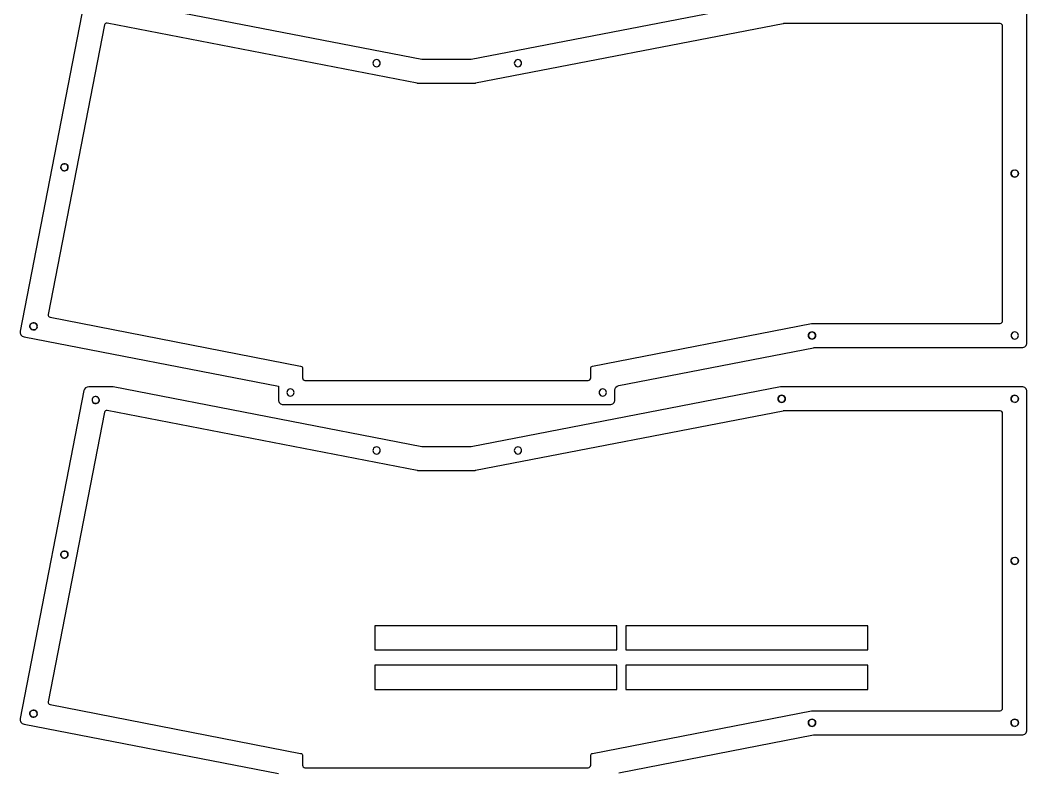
# Model space of a CAD drawing. Header units: millimetres. Extents: x -191 to 225, y 1 to 808.
# Drawn here: x -190.9 to 225.1, y 329.5 to 639.6 of the extents above; entities that cross this region are included whole.
import ezdxf

# ---------------------------------------------------------------- set-up
doc = ezdxf.new("R2010")
doc.units = ezdxf.units.MM
doc.layers.get('0').update_dxf_attribs({"linetype": 'CONTINUOUS'})

msp = doc.modelspace()

# ---------------------------------------------------------------- linework, layer by layer
for p, q in [((-174.1, 578.59), (-174.08, 579.06)), ((-173.97, 578.14), (-174.1, 578.59)), ((-173.92, 579.5), (-174.08, 579.06)), ((-173.63, 579.87), (-173.92, 579.5)), ((-173.24, 580.13), (-173.63, 579.87)), ((-173.24, 580.13), (-172.79, 580.26)), ((-172.79, 580.26), (-172.32, 580.25)), ((-171.88, 580.09), (-172.32, 580.25)), ((-171.51, 579.8), (-171.88, 580.09)), ((-171.51, 579.8), (-171.25, 579.41)), ((-171.14, 578.49), (-171.3, 578.05)), ((-171.25, 579.41), (-171.12, 578.96)), ((-171.12, 578.96), (-171.14, 578.49)), ((-173.97, 578.14), (-173.71, 577.75)), ((-173.34, 577.46), (-173.71, 577.75)), ((-172.9, 577.3), (-173.34, 577.46)), ((-172.9, 577.3), (-172.43, 577.29)), ((-171.98, 577.42), (-172.43, 577.29)), ((-171.59, 577.68), (-171.98, 577.42)), ((-171.3, 578.05), (-171.59, 577.68)), ((218.71, 576.7), (218.63, 576.24)), ((218.63, 576.24), (218.71, 575.78)), ((218.92, 577.12), (218.71, 576.7)), ((218.71, 575.78), (218.92, 575.36)), ((218.92, 577.12), (219.25, 577.45)), ((218.92, 575.36), (219.25, 575.03)), ((219.67, 577.67), (219.25, 577.45)), ((219.25, 575.03), (219.67, 574.81)), ((219.67, 577.67), (220.13, 577.74)), ((219.67, 574.81), (220.13, 574.74)), ((220.13, 577.74), (220.6, 577.67)), ((220.13, 574.74), (220.6, 574.81)), ((221.01, 577.45), (220.6, 577.67)), ((220.6, 574.81), (221.01, 575.03)), ((221.35, 577.12), (221.01, 577.45)), ((221.01, 575.03), (221.35, 575.36)), ((221.56, 576.7), (221.35, 577.12)), ((221.35, 575.36), (221.56, 575.78)), ((221.63, 576.24), (221.56, 576.7)), ((221.56, 575.78), (221.63, 576.24)), ((-186.87, 512.91), (-186.85, 513.38)), ((-186.74, 512.46), (-186.87, 512.91)), ((-186.85, 513.38), (-186.69, 513.82)), ((-186.74, 512.46), (-186.47, 512.07)), ((-186.4, 514.19), (-186.69, 513.82)), ((-186.1, 511.78), (-186.47, 512.07)), ((-186.01, 514.45), (-186.4, 514.19)), ((-186.1, 511.78), (-185.66, 511.62)), ((-186.01, 514.45), (-185.56, 514.58)), ((-185.56, 514.58), (-185.09, 514.56)), ((-184.74, 511.73), (-185.19, 511.6)), ((-185.09, 514.56), (-184.65, 514.4)), ((-184.35, 511.99), (-184.74, 511.73)), ((-184.28, 514.12), (-184.65, 514.4)), ((-184.06, 512.36), (-184.35, 511.99)), ((-184.28, 514.12), (-184.02, 513.73)), ((-183.9, 512.81), (-184.06, 512.36)), ((-184.02, 513.73), (-183.89, 513.28)), ((-183.9, 512.81), (-183.89, 513.28)), ((-185.19, 511.6), (-185.66, 511.62)), ((134.93, 509.79), (134.85, 509.33)), ((134.85, 509.33), (134.93, 508.86)), ((135.14, 510.21), (134.93, 509.79)), ((134.93, 508.86), (135.14, 508.45)), ((135.47, 510.54), (135.14, 510.21)), ((135.14, 508.45), (135.47, 508.11)), ((135.89, 510.75), (135.47, 510.54)), ((135.47, 508.11), (135.89, 507.9)), ((136.35, 510.83), (135.89, 510.75)), ((135.89, 507.9), (136.35, 507.83)), ((136.82, 510.75), (136.35, 510.83)), ((136.35, 507.83), (136.82, 507.9)), ((137.23, 510.54), (136.82, 510.75)), ((136.82, 507.9), (137.23, 508.11)), ((137.57, 510.21), (137.23, 510.54)), ((137.23, 508.11), (137.57, 508.45)), ((137.78, 509.79), (137.57, 510.21)), ((137.57, 508.45), (137.78, 508.86)), ((137.85, 509.33), (137.78, 509.79)), ((137.78, 508.86), (137.85, 509.33)), ((218.71, 509.79), (218.63, 509.33)), ((218.63, 509.33), (218.71, 508.86)), ((218.92, 510.21), (218.71, 509.79)), ((218.71, 508.86), (218.92, 508.45)), ((219.25, 510.54), (218.92, 510.21)), ((218.92, 508.45), (219.25, 508.11)), ((219.67, 510.75), (219.25, 510.54)), ((219.25, 508.11), (219.67, 507.9)), ((220.13, 510.83), (219.67, 510.75)), ((219.67, 507.9), (220.13, 507.83)), ((220.6, 510.75), (220.13, 510.83)), ((220.13, 507.83), (220.6, 507.9)), ((221.01, 510.54), (220.6, 510.75)), ((220.6, 507.9), (221.01, 508.11)), ((221.35, 510.21), (221.01, 510.54)), ((221.01, 508.11), (221.35, 508.45)), ((221.56, 509.79), (221.35, 510.21)), ((221.35, 508.45), (221.56, 508.86)), ((221.63, 509.33), (221.56, 509.79)), ((221.56, 508.86), (221.63, 509.33)), ((-161.16, 482.96), (-161.18, 482.49)), ((-161, 483.4), (-161.16, 482.96)), ((-161, 483.4), (-160.72, 483.77)), ((-160.33, 484.03), (-160.72, 483.77)), ((-159.88, 484.16), (-160.33, 484.03)), ((-159.41, 484.14), (-159.88, 484.16)), ((-159.41, 484.14), (-158.97, 483.98)), ((-158.97, 483.98), (-158.6, 483.69)), ((-158.33, 483.3), (-158.6, 483.69)), ((-158.2, 482.85), (-158.33, 483.3)), ((-158.2, 482.85), (-158.22, 482.38)), ((122.39, 483.62), (122.31, 483.15)), ((122.31, 483.15), (122.39, 482.69)), ((122.6, 484.04), (122.39, 483.62)), ((122.39, 482.69), (122.6, 482.27)), ((122.93, 484.37), (122.6, 484.04)), ((123.35, 484.58), (122.93, 484.37)), ((123.81, 484.65), (123.35, 484.58)), ((124.28, 484.58), (123.81, 484.65)), ((124.69, 484.37), (124.28, 484.58)), ((125.03, 484.04), (124.69, 484.37)), ((125.24, 483.62), (125.03, 484.04)), ((125.03, 482.27), (125.24, 482.69)), ((125.31, 483.15), (125.24, 483.62)), ((125.24, 482.69), (125.31, 483.15)), ((218.71, 483.62), (218.63, 483.15)), ((218.63, 483.15), (218.71, 482.69)), ((218.92, 484.04), (218.71, 483.62)), ((218.92, 482.27), (218.71, 482.69)), ((219.25, 484.37), (218.92, 484.04)), ((219.67, 484.58), (219.25, 484.37)), ((220.13, 484.65), (219.67, 484.58)), ((220.13, 484.65), (220.6, 484.58)), ((221.01, 484.37), (220.6, 484.58)), ((221.35, 484.04), (221.01, 484.37)), ((221.35, 484.04), (221.56, 483.62)), ((221.35, 482.27), (221.56, 482.69)), ((221.63, 483.15), (221.56, 483.62)), ((221.56, 482.69), (221.63, 483.15)), ((-161.18, 482.49), (-161.05, 482.04)), ((-161.05, 482.04), (-160.79, 481.65)), ((-160.42, 481.36), (-160.79, 481.65)), ((-159.98, 481.2), (-160.42, 481.36)), ((-159.51, 481.18), (-159.98, 481.2)), ((-159.06, 481.31), (-159.51, 481.18)), ((-158.67, 481.57), (-159.06, 481.31)), ((-158.67, 481.57), (-158.38, 481.94)), ((-158.22, 482.38), (-158.38, 481.94)), ((122.6, 482.27), (122.93, 481.94)), ((122.93, 481.94), (123.35, 481.73)), ((123.35, 481.73), (123.81, 481.65)), ((123.81, 481.65), (124.28, 481.73)), ((124.28, 481.73), (124.69, 481.94)), ((124.69, 481.94), (125.03, 482.27)), ((218.92, 482.27), (219.25, 481.94)), ((219.67, 481.73), (219.25, 481.94)), ((220.13, 481.65), (219.67, 481.73)), ((220.13, 481.65), (220.6, 481.73)), ((220.6, 481.73), (221.01, 481.94)), ((221.01, 481.94), (221.35, 482.27)), ((-173.24, 420.13), (-172.79, 420.26)), ((-172.79, 420.26), (-172.32, 420.25)), ((-172.32, 420.25), (-171.88, 420.09)), ((-174.1, 418.59), (-174.08, 419.06)), ((-173.97, 418.14), (-174.1, 418.59)), ((-173.92, 419.5), (-174.08, 419.06)), ((-173.97, 418.14), (-173.71, 417.75)), ((-173.63, 419.87), (-173.92, 419.5)), ((-173.34, 417.46), (-173.71, 417.75)), ((-173.24, 420.13), (-173.63, 419.87)), ((-172.9, 417.3), (-173.34, 417.46)), ((-172.9, 417.3), (-172.43, 417.29)), ((-171.98, 417.42), (-172.43, 417.29)), ((-171.59, 417.68), (-171.98, 417.42)), ((-171.51, 419.8), (-171.88, 420.09)), ((-171.3, 418.05), (-171.59, 417.68)), ((-171.51, 419.8), (-171.25, 419.41)), ((-171.14, 418.49), (-171.3, 418.05)), ((-171.25, 419.41), (-171.12, 418.96)), ((-171.12, 418.96), (-171.14, 418.49)), ((218.63, 416.24), (218.71, 416.7)), ((218.63, 416.24), (218.71, 415.78)), ((218.71, 416.7), (218.92, 417.12)), ((219.25, 417.45), (218.92, 417.12)), ((219.25, 417.45), (219.67, 417.67)), ((219.67, 417.67), (220.13, 417.74)), ((220.13, 417.74), (220.6, 417.67)), ((221.01, 417.45), (220.6, 417.67)), ((221.35, 417.12), (221.01, 417.45)), ((221.56, 416.7), (221.35, 417.12)), ((221.63, 416.24), (221.56, 416.7)), ((221.56, 415.78), (221.63, 416.24)), ((218.71, 415.78), (218.92, 415.36)), ((218.92, 415.36), (219.25, 415.03)), ((219.25, 415.03), (219.67, 414.81)), ((219.67, 414.81), (220.13, 414.74)), ((220.13, 414.74), (220.6, 414.81)), ((220.6, 414.81), (221.01, 415.03)), ((221.01, 415.03), (221.35, 415.36)), ((221.35, 415.36), (221.56, 415.78)), ((-186.85, 353.38), (-186.69, 353.82)), ((-186.4, 354.19), (-186.69, 353.82)), ((-186.01, 354.45), (-186.4, 354.19)), ((-186.01, 354.45), (-185.56, 354.58)), ((-185.56, 354.58), (-185.09, 354.56)), ((-185.09, 354.56), (-184.65, 354.4)), ((-184.28, 354.12), (-184.65, 354.4)), ((-184.28, 354.12), (-184.02, 353.73)), ((-184.02, 353.73), (-183.89, 353.28)), ((-186.87, 352.91), (-186.85, 353.38)), ((-186.74, 352.46), (-186.87, 352.91)), ((-186.74, 352.46), (-186.47, 352.07)), ((-186.1, 351.78), (-186.47, 352.07)), ((-186.1, 351.78), (-185.66, 351.62)), ((-185.19, 351.6), (-185.66, 351.62)), ((-184.74, 351.73), (-185.19, 351.6)), ((-184.35, 351.99), (-184.74, 351.73)), ((-184.06, 352.36), (-184.35, 351.99)), ((-183.9, 352.81), (-184.06, 352.36)), ((-183.9, 352.81), (-183.89, 353.28)), ((134.93, 349.79), (134.85, 349.33)), ((135.14, 350.21), (134.93, 349.79)), ((135.47, 350.54), (135.14, 350.21)), ((135.89, 350.75), (135.47, 350.54)), ((136.35, 350.83), (135.89, 350.75)), ((136.82, 350.75), (136.35, 350.83)), ((137.23, 350.54), (136.82, 350.75)), ((137.57, 350.21), (137.23, 350.54)), ((137.78, 349.79), (137.57, 350.21)), ((137.85, 349.33), (137.78, 349.79)), ((218.71, 349.79), (218.63, 349.33)), ((218.71, 349.79), (218.92, 350.21)), ((219.25, 350.54), (218.92, 350.21)), ((219.67, 350.75), (219.25, 350.54)), ((220.13, 350.83), (219.67, 350.75)), ((220.6, 350.75), (220.13, 350.83)), ((221.01, 350.54), (220.6, 350.75)), ((221.35, 350.21), (221.01, 350.54)), ((221.56, 349.79), (221.35, 350.21)), ((221.63, 349.33), (221.56, 349.79)), ((134.85, 349.33), (134.93, 348.86)), ((134.93, 348.86), (135.14, 348.45)), ((135.14, 348.45), (135.47, 348.11)), ((135.47, 348.11), (135.89, 347.9)), ((135.89, 347.9), (136.35, 347.83)), ((136.35, 347.83), (136.82, 347.9)), ((136.82, 347.9), (137.23, 348.11)), ((137.23, 348.11), (137.57, 348.45)), ((137.57, 348.45), (137.78, 348.86)), ((137.78, 348.86), (137.85, 349.33)), ((218.63, 349.33), (218.71, 348.86)), ((218.92, 348.45), (218.71, 348.86)), ((218.92, 348.45), (219.25, 348.11)), ((219.25, 348.11), (219.67, 347.9)), ((220.13, 347.83), (219.67, 347.9)), ((220.13, 347.83), (220.6, 347.9)), ((221.01, 348.11), (220.6, 347.9)), ((221.01, 348.11), (221.35, 348.45)), ((221.35, 348.45), (221.56, 348.86)), ((221.56, 348.86), (221.63, 349.33))]:
    msp.add_line(p, q)
for points in [[(-164.53, 646.54), (-190.86, 511.1, 0.414214), (-189.28, 508.76), (-84.18, 488.33), (-84.18, 482.78, 0.414214), (-82.18, 480.78), (52.88, 480.78, 0.414214), (54.88, 482.78), (54.88, 486.68, -0.359037), (56.5, 488.64), (137, 504.29, -0.048033), (137.38, 504.33), (223.13, 504.33, 0.414214), (225.13, 506.33), (225.13, 646.15, 0.414214)], [(123.32, 648.12), (-4.53, 623.33, -0.047922), (-4.91, 623.3), (-24.58, 623.3, -0.048018), (-24.96, 623.33), (-152.46, 648.12, 0.048033)], [(56.5, 328.64), (137, 344.29, -0.048033), (137.38, 344.33), (223.13, 344.33, 0.414214), (225.13, 346.33), (225.13, 486.15, 0.414214), (223.13, 488.15), (123.7, 488.15, 0.047906), (123.32, 488.12), (-4.53, 463.33, -0.047922), (-4.91, 463.3), (-24.58, 463.3, -0.048018), (-24.96, 463.33), (-152.46, 488.12, 0.048033), (-152.84, 488.15), (-162.57, 488.15, 0.359037), (-164.53, 486.54), (-190.86, 351.1, 0.414214), (-189.28, 348.76), (-84.18, 328.33)]]:
    msp.add_lwpolyline(points, format="xyb")
for points in [[(-26.87, 613.52), (-154.91, 638.4, 0.414214), (-156.08, 637.61), (-179.33, 518, 0.414215), (-178.54, 516.83), (-74.99, 496.7, -0.359038), (-74.18, 495.72), (-74.18, 491.78, 0.414214), (-73.18, 490.78), (43.88, 490.78, 0.414214), (44.88, 491.78), (44.88, 495.72, -0.35895), (45.69, 496.7), (136.13, 514.31, -0.048111), (136.32, 514.33), (214.13, 514.33, 0.414214), (215.13, 515.33), (215.13, 637.15, 0.414214), (214.13, 638.15), (124.56, 638.15, 0.047906), (124.37, 638.13), (-2.72, 613.5, -0.047928), (-2.91, 613.48), (-26.49, 613.48, -0.048012)], [(-74.18, 335.72), (-74.18, 331.78, 0.414214), (-73.18, 330.78), (43.88, 330.78, 0.414214), (44.88, 331.78), (44.88, 335.72, -0.35895), (45.69, 336.7), (136.13, 354.31, -0.048111), (136.32, 354.33), (214.13, 354.33, 0.414214), (215.13, 355.33), (215.13, 477.15, 0.414214), (214.13, 478.15), (124.56, 478.15, 0.047906), (124.37, 478.13), (-2.72, 453.5, -0.047928), (-2.91, 453.48), (-26.49, 453.48, -0.048012), (-26.87, 453.52), (-154.91, 478.4, 0.414214), (-156.08, 477.61), (-179.33, 358, 0.414215), (-178.54, 356.83), (-74.99, 336.7, -0.359038)]]:
    msp.add_lwpolyline(points, format="xyb", close=True)
for points in [[(-42.71, 620.61), (-42.38, 620.95), (-42.16, 621.36), (-42.09, 621.83), (-42.16, 622.29), (-42.38, 622.71), (-42.71, 623.04), (-43.12, 623.25), (-43.59, 623.33), (-44.05, 623.25), (-44.47, 623.04), (-44.8, 622.71), (-45.02, 622.29), (-45.09, 621.83), (-45.02, 621.36), (-44.8, 620.95), (-44.47, 620.61), (-44.05, 620.4), (-43.59, 620.33), (-43.12, 620.4)], [(13.33, 621.83), (13.4, 621.36), (13.62, 620.95), (13.95, 620.61), (14.37, 620.4), (14.83, 620.33), (15.29, 620.4), (15.71, 620.61), (16.04, 620.95), (16.26, 621.36), (16.33, 621.83), (16.26, 622.29), (16.04, 622.71), (15.71, 623.04), (15.29, 623.25), (14.83, 623.33), (14.37, 623.25), (13.95, 623.04), (13.62, 622.71), (13.4, 622.29)], [(-171.12, 578.96), (-171.25, 579.41), (-171.51, 579.8), (-171.88, 580.09), (-172.32, 580.25), (-172.79, 580.26), (-173.24, 580.13), (-173.63, 579.87), (-173.92, 579.5), (-174.08, 579.06), (-174.1, 578.59), (-173.97, 578.14), (-173.71, 577.75), (-173.34, 577.46), (-172.9, 577.3), (-172.43, 577.29), (-171.98, 577.42), (-171.59, 577.68), (-171.3, 578.05), (-171.14, 578.49)], [(221.56, 576.7), (221.63, 576.24), (221.56, 575.78), (221.35, 575.36), (221.01, 575.03), (220.6, 574.81), (220.13, 574.74), (219.67, 574.81), (219.25, 575.03), (218.92, 575.36), (218.71, 575.78), (218.63, 576.24), (218.71, 576.7), (218.92, 577.12), (219.25, 577.45), (219.67, 577.67), (220.13, 577.74), (220.6, 577.67), (221.01, 577.45), (221.35, 577.12)], [(-184.28, 514.12), (-184.65, 514.4), (-185.09, 514.56), (-185.56, 514.58), (-186.01, 514.45), (-186.4, 514.19), (-186.69, 513.82), (-186.85, 513.38), (-186.87, 512.91), (-186.74, 512.46), (-186.47, 512.07), (-186.1, 511.78), (-185.66, 511.62), (-185.19, 511.6), (-184.74, 511.73), (-184.35, 511.99), (-184.06, 512.36), (-183.9, 512.81), (-183.89, 513.28), (-184.02, 513.73)], [(137.23, 510.54), (137.57, 510.21), (137.78, 509.79), (137.85, 509.33), (137.78, 508.86), (137.57, 508.45), (137.23, 508.11), (136.82, 507.9), (136.35, 507.83), (135.89, 507.9), (135.47, 508.11), (135.14, 508.45), (134.93, 508.86), (134.85, 509.33), (134.93, 509.79), (135.14, 510.21), (135.47, 510.54), (135.89, 510.75), (136.35, 510.83), (136.82, 510.75)], [(220.6, 507.9), (221.01, 508.11), (221.35, 508.45), (221.56, 508.86), (221.63, 509.33), (221.56, 509.79), (221.35, 510.21), (221.01, 510.54), (220.6, 510.75), (220.13, 510.83), (219.67, 510.75), (219.25, 510.54), (218.92, 510.21), (218.71, 509.79), (218.63, 509.33), (218.71, 508.86), (218.92, 508.45), (219.25, 508.11), (219.67, 507.9), (220.13, 507.83)], [(-77.97, 486.66), (-78.3, 486.99), (-78.72, 487.2), (-79.18, 487.28), (-79.65, 487.2), (-80.07, 486.99), (-80.4, 486.66), (-80.61, 486.24), (-80.68, 485.78), (-80.61, 485.31), (-80.4, 484.9), (-80.07, 484.56), (-79.65, 484.35), (-79.18, 484.28), (-78.72, 484.35), (-78.3, 484.56), (-77.97, 484.9), (-77.76, 485.31), (-77.68, 485.78), (-77.76, 486.24)], [(51.09, 484.9), (51.3, 485.31), (51.38, 485.78), (51.3, 486.24), (51.09, 486.66), (50.76, 486.99), (50.34, 487.2), (49.88, 487.28), (49.42, 487.2), (49, 486.99), (48.66, 486.66), (48.45, 486.24), (48.38, 485.78), (48.45, 485.31), (48.66, 484.9), (49, 484.56), (49.42, 484.35), (49.88, 484.28), (50.34, 484.35), (50.76, 484.56)], [(-158.38, 481.94), (-158.22, 482.38), (-158.2, 482.85), (-158.33, 483.3), (-158.6, 483.69), (-158.97, 483.98), (-159.41, 484.14), (-159.88, 484.16), (-160.33, 484.03), (-160.72, 483.77), (-161, 483.4), (-161.16, 482.96), (-161.18, 482.49), (-161.05, 482.04), (-160.79, 481.65), (-160.42, 481.36), (-159.98, 481.2), (-159.51, 481.18), (-159.06, 481.31), (-158.67, 481.57)], [(123.35, 481.73), (122.93, 481.94), (122.6, 482.27), (122.39, 482.69), (122.31, 483.15), (122.39, 483.62), (122.6, 484.04), (122.93, 484.37), (123.35, 484.58), (123.81, 484.65), (124.28, 484.58), (124.69, 484.37), (125.03, 484.04), (125.24, 483.62), (125.31, 483.15), (125.24, 482.69), (125.03, 482.27), (124.69, 481.94), (124.28, 481.73), (123.81, 481.65)], [(220.6, 481.73), (220.13, 481.65), (219.67, 481.73), (219.25, 481.94), (218.92, 482.27), (218.71, 482.69), (218.63, 483.15), (218.71, 483.62), (218.92, 484.04), (219.25, 484.37), (219.67, 484.58), (220.13, 484.65), (220.6, 484.58), (221.01, 484.37), (221.35, 484.04), (221.56, 483.62), (221.63, 483.15), (221.56, 482.69), (221.35, 482.27), (221.01, 481.94)], [(-42.09, 461.83), (-42.16, 462.29), (-42.38, 462.71), (-42.71, 463.04), (-43.12, 463.25), (-43.59, 463.33), (-44.05, 463.25), (-44.47, 463.04), (-44.8, 462.71), (-45.02, 462.29), (-45.09, 461.83), (-45.02, 461.36), (-44.8, 460.95), (-44.47, 460.61), (-44.05, 460.4), (-43.59, 460.33), (-43.12, 460.4), (-42.71, 460.61), (-42.38, 460.95), (-42.16, 461.36)], [(13.33, 461.83), (13.4, 461.36), (13.62, 460.95), (13.95, 460.61), (14.37, 460.4), (14.83, 460.33), (15.29, 460.4), (15.71, 460.61), (16.04, 460.95), (16.26, 461.36), (16.33, 461.83), (16.26, 462.29), (16.04, 462.71), (15.71, 463.04), (15.29, 463.25), (14.83, 463.33), (14.37, 463.25), (13.95, 463.04), (13.62, 462.71), (13.4, 462.29)], [(-173.34, 417.46), (-172.9, 417.3), (-172.43, 417.29), (-171.98, 417.42), (-171.59, 417.68), (-171.3, 418.05), (-171.14, 418.49), (-171.12, 418.96), (-171.25, 419.41), (-171.51, 419.8), (-171.88, 420.09), (-172.32, 420.25), (-172.79, 420.26), (-173.24, 420.13), (-173.63, 419.87), (-173.92, 419.5), (-174.08, 419.06), (-174.1, 418.59), (-173.97, 418.14), (-173.71, 417.75)], [(219.67, 414.81), (219.25, 415.03), (218.92, 415.36), (218.71, 415.78), (218.63, 416.24), (218.71, 416.7), (218.92, 417.12), (219.25, 417.45), (219.67, 417.67), (220.13, 417.74), (220.6, 417.67), (221.01, 417.45), (221.35, 417.12), (221.56, 416.7), (221.63, 416.24), (221.56, 415.78), (221.35, 415.36), (221.01, 415.03), (220.6, 414.81), (220.13, 414.74)], [(-44.31, 389.43), (-44.31, 379.43), (55.69, 379.43), (55.69, 389.43)], [(59.43, 379.43), (159.43, 379.43), (159.43, 389.43), (59.43, 389.43)], [(-44.31, 373.08), (-44.31, 363.08), (55.69, 363.08), (55.69, 373.08)], [(59.43, 373.08), (59.43, 363.08), (159.43, 363.08), (159.43, 373.08)], [(-184.02, 353.73), (-184.28, 354.12), (-184.65, 354.4), (-185.09, 354.56), (-185.56, 354.58), (-186.01, 354.45), (-186.4, 354.19), (-186.69, 353.82), (-186.85, 353.38), (-186.87, 352.91), (-186.74, 352.46), (-186.47, 352.07), (-186.1, 351.78), (-185.66, 351.62), (-185.19, 351.6), (-184.74, 351.73), (-184.35, 351.99), (-184.06, 352.36), (-183.9, 352.81), (-183.89, 353.28)], [(137.57, 348.45), (137.23, 348.11), (136.82, 347.9), (136.35, 347.83), (135.89, 347.9), (135.47, 348.11), (135.14, 348.45), (134.93, 348.86), (134.85, 349.33), (134.93, 349.79), (135.14, 350.21), (135.47, 350.54), (135.89, 350.75), (136.35, 350.83), (136.82, 350.75), (137.23, 350.54), (137.57, 350.21), (137.78, 349.79), (137.85, 349.33), (137.78, 348.86)], [(219.67, 347.9), (219.25, 348.11), (218.92, 348.45), (218.71, 348.86), (218.63, 349.33), (218.71, 349.79), (218.92, 350.21), (219.25, 350.54), (219.67, 350.75), (220.13, 350.83), (220.6, 350.75), (221.01, 350.54), (221.35, 350.21), (221.56, 349.79), (221.63, 349.33), (221.56, 348.86), (221.35, 348.45), (221.01, 348.11), (220.6, 347.9), (220.13, 347.83)]]:
    msp.add_lwpolyline(points, close=True)

doc.saveas('drawing.dxf')
